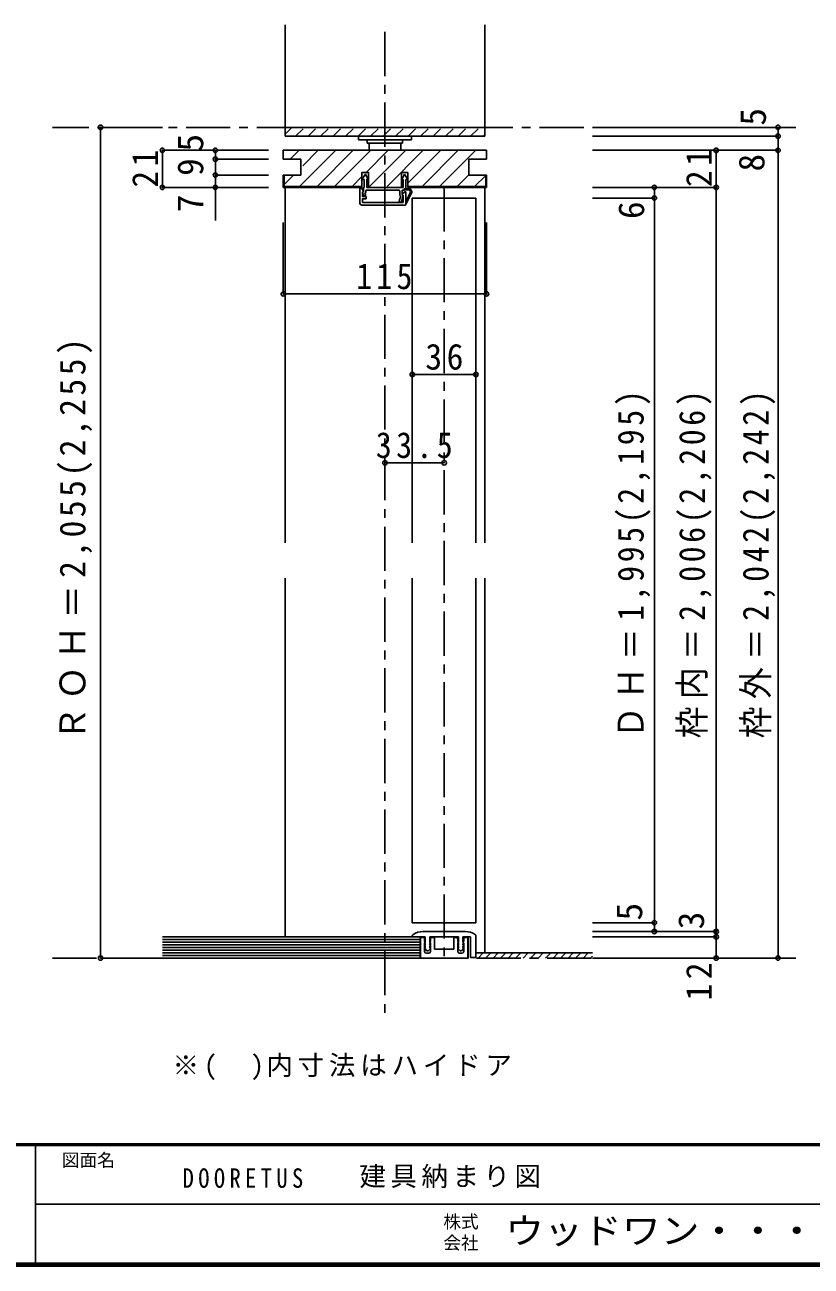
# Model space of a CAD drawing. Units: millimetres at full size, sheet at 1:5. Extents: x -973 to 977, y -718 to 696.
# Drawn here: x -4 to 441, y -701 to 2 of the extents above; entities that cross this region are included whole.
import ezdxf
from ezdxf.enums import TextEntityAlignment as Align

# ---------------------------------------------------------------- set-up
doc = ezdxf.new("R2010")
doc.units = ezdxf.units.MM
doc.header["$LTSCALE"] = 5
doc.header["$PDMODE"] = 32
doc.header["$PDSIZE"] = 2.5
doc.linetypes.add('CHAIN1', pattern=[8, 5, -1, 1, -1])
doc.linetypes.add('DASHED1', pattern=[1.8, 1.2, -0.6])
for name, color, linetype in [('0-0_補助線', 7, 'Continuous'), ('0-1_通り芯', 4, 'CHAIN1'), ('0-3_仕上げ', 7, 'Continuous'), ('0-4_枠', 3, 'Continuous'), ('0-6_扉', 6, 'Continuous'), ('0-7_金物', 7, 'Continuous'), ('0-8_戸当', 7, 'Continuous'), ('0-A_文字', 3, 'Continuous'), ('0-B_寸法', 7, 'Continuous'), ('0-C_ハッチ', 4, 'Continuous'), ('F-0_補助線', 7, 'Continuous'), ('F-1_枠', 6, 'Continuous'), ('F-A_文字', 7, 'Continuous')]:
    doc.layers.add(name, color=color, linetype=linetype)
doc.styles.add('ＭＳ ゴシック', font='')
doc.styles.get('ＭＳ ゴシック').set_extended_font_data('MS Gothic')

msp = doc.modelspace()

# ---------------------------------------------------------------- linework, layer by layer
at = {"layer": '0-0_補助線', "color": 4}
for p, q in [((73.539, -69.5), (73.539, -90.5)), ((103.539, -83.5), (103.539, -109.271)), ((141.95, -150.773), (141.95, -110.324)), ((256.95, -150.773), (256.95, -110.324)), ((141.95, -150.773), (256.95, -150.773))]:
    msp.add_line(p, q, dxfattribs=at)
at = {"layer": '0-0_補助線'}
for p in [(73.539, -69.5), (103.539, -83.5), (73.539, -90.5), (103.539, -90.5), (141.95, -150.773), (256.95, -150.773)]:
    msp.add_point(p, dxfattribs=at)
at = {"layer": '0-1_通り芯'}
for p, q in [((199.45, -2.5), (199.45, -558.742)), ((431.896, -56.5), (11.32, -56.5)), ((232.95, -90.5), (232.95, -526.5)), ((11.32, -526.5), (431.896, -526.5))]:
    msp.add_line(p, q, dxfattribs=at)
at = {"layer": '0-3_仕上げ'}
for p, q in [((142.95, 1.5), (142.95, -61.5)), ((255.95, 1.5), (255.95, -61.5)), ((142.95, -56.5), (255.95, -56.5)), ((142.95, -61.5), (255.95, -61.5)), ((73.539, -516), (219.45, -516)), ((73.539, -517.5), (219.45, -517.5)), ((73.539, -519), (219.45, -519)), ((73.539, -520.5), (219.45, -520.5)), ((73.539, -522), (219.45, -522)), ((73.539, -523.5), (219.45, -523.5)), ((73.539, -525), (219.45, -525)), ((250.95, -523.5), (316.896, -523.5))]:
    msp.add_line(p, q, dxfattribs=at)
at = {"layer": '0-3_仕上げ', "color": 2}
for p, q in [((73.539, -514.5), (219.45, -514.5)), ((219.45, -514.5), (219.45, -526.5)), ((73.539, -526.5), (219.45, -526.5))]:
    msp.add_line(p, q, dxfattribs=at)
at = {"layer": '0-4_枠'}
for p, q in [((141.95, -69.5), (141.95, -74.5)), ((256.95, -69.5), (141.95, -69.5)), ((256.95, -69.5), (256.95, -74.5)), ((151.95, -74.5), (141.95, -74.5)), ((151.95, -74.5), (151.95, -83.5)), ((246.95, -74.5), (246.95, -83.5)), ((246.95, -74.5), (256.95, -74.5)), ((151.95, -83.5), (141.95, -83.5)), ((141.95, -83.5), (141.95, -90.5)), ((212.471, -82), (208.771, -82)), ((208.771, -90.5), (208.771, -82)), ((212.471, -82), (212.471, -90.5)), ((256.95, -83.5), (246.95, -83.5)), ((256.45, -90), (256.45, -83.5)), ((256.95, -90.5), (256.95, -83.5)), ((141.95, -90.5), (186.471, -90.5)), ((208.771, -90.5), (190.171, -90.5)), ((256.45, -90), (212.471, -90)), ((256.95, -90.5), (212.471, -90.5))]:
    msp.add_line(p, q, dxfattribs=at)
at = {"layer": '0-4_枠', "color": 4}
for p, q in [((142.95, -90.5), (142.95, -291.5)), ((255.95, -90.5), (255.95, -291.5)), ((142.95, -311.5), (142.95, -514.5)), ((255.95, -311.5), (255.95, -523.5))]:
    msp.add_line(p, q, dxfattribs=at)
at = {"layer": '0-4_枠'}
for points in [[(142.45, -83.5), (142.45, -90), (186.471, -90)], [(190.171, -90.5), (190.171, -82), (186.471, -82), (186.471, -90.5)]]:
    msp.add_lwpolyline(points, dxfattribs=at)
at = {"layer": '0-6_扉'}
for p, q in [((214.95, -96.5), (214.95, -291.5)), ((214.95, -96.5), (250.95, -96.5)), ((250.95, -96.5), (250.95, -291.5)), ((214.95, -311.5), (214.95, -506.5)), ((250.95, -311.5), (250.95, -506.5)), ((250.95, -506.5), (214.95, -506.5))]:
    msp.add_line(p, q, dxfattribs=at)
at = {"layer": '0-7_金物'}
for p, q in [((184.45, -61.5), (184.45, -63.5)), ((184.45, -61.5), (214.45, -61.5)), ((214.45, -61.5), (214.45, -63.5)), ((184.45, -63.5), (214.45, -63.5)), ((189.45, -63.5), (189.45, -65.5)), ((189.45, -65.5), (209.45, -65.5)), ((190.45, -65.5), (190.45, -69.5)), ((208.45, -69.5), (208.45, -65.5)), ((209.45, -63.5), (209.45, -65.5)), ((220.95, -511.5), (244.95, -511.5)), ((214.95, -514.017), (214.95, -514.5)), ((214.95, -514.5), (222.3, -514.5)), ((219.45, -526.5), (219.45, -514.8)), ((220.9, -514.8), (219.45, -514.8)), ((219.55, -514.8), (219.55, -526.5)), ((221.9, -517.05), (221.9, -515.8)), ((221.9, -517.05), (222.108, -517.396)), ((221.9, -518.05), (222.108, -517.704)), ((221.9, -522.8), (221.9, -518.05)), ((222.093, -517.846), (222.3, -517.5)), ((222.093, -518.154), (222.3, -518.5)), ((222.093, -519.346), (222.3, -519)), ((222.093, -519.654), (222.3, -520)), ((222.3, -514.5), (222.3, -517.5)), ((222.3, -518.5), (222.3, -519)), ((224.8, -514.5), (224.8, -517.5)), ((224.8, -514.5), (241.1, -514.5)), ((225.008, -517.846), (224.8, -517.5)), ((225.008, -518.154), (224.8, -518.5)), ((224.8, -518.5), (224.8, -519)), ((225.008, -519.346), (224.8, -519)), ((225.008, -519.654), (224.8, -520)), ((225.2, -517.05), (224.993, -517.396)), ((225.2, -518.05), (224.993, -517.704)), ((225.2, -517.05), (225.2, -515.8)), ((225.2, -522.8), (225.2, -518.05)), ((226.2, -514.8), (227.55, -514.8)), ((227.55, -514.8), (227.55, -521.5)), ((239.7, -514.8), (238.35, -514.8)), ((238.35, -514.8), (238.35, -521.5)), ((240.7, -517.05), (240.7, -515.8)), ((240.7, -517.05), (240.908, -517.396)), ((240.7, -518.05), (240.908, -517.704)), ((240.7, -522.8), (240.7, -518.05)), ((240.893, -517.846), (241.1, -517.5)), ((240.893, -518.154), (241.1, -518.5)), ((240.893, -519.346), (241.1, -519)), ((240.893, -519.654), (241.1, -520)), ((241.1, -514.5), (241.1, -517.5)), ((241.1, -518.5), (241.1, -519)), ((243.6, -514.5), (243.6, -517.5)), ((243.6, -514.5), (247.95, -514.5)), ((243.808, -517.846), (243.6, -517.5)), ((243.808, -518.154), (243.6, -518.5)), ((243.6, -518.5), (243.6, -519)), ((243.808, -519.346), (243.6, -519)), ((243.808, -519.654), (243.6, -520)), ((244, -517.05), (243.793, -517.396)), ((244, -518.05), (243.793, -517.704)), ((244, -517.05), (244, -515.8)), ((244, -522.8), (244, -518.05)), ((245, -514.8), (246.45, -514.8)), ((246.35, -514.8), (246.35, -526.5)), ((246.45, -526.5), (246.45, -514.8)), ((247.95, -514.5), (247.95, -526.2)), ((250.95, -514.017), (250.95, -526.2)), ((246.45, -526.5), (219.45, -526.5)), ((222.093, -520.846), (222.3, -520.5)), ((223.184, -522.34), (222.13, -521.204)), ((222.3, -520), (222.3, -520.5)), ((224.2, -523.8), (222.9, -523.8)), ((224.97, -521.204), (223.917, -522.34)), ((224.8, -520), (224.8, -520.5)), ((225.008, -520.846), (224.8, -520.5)), ((232.45, -521.5), (227.55, -521.5)), ((232.95, -522), (232.45, -521.5)), ((232.95, -522), (233.45, -521.5)), ((238.35, -521.5), (233.45, -521.5)), ((240.893, -520.846), (241.1, -520.5)), ((241.984, -522.34), (240.93, -521.204)), ((241.1, -520), (241.1, -520.5)), ((241.7, -523.8), (243, -523.8)), ((243.77, -521.204), (242.717, -522.34)), ((243.6, -520), (243.6, -520.5)), ((243.808, -520.846), (243.6, -520.5)), ((247.95, -526.2), (250.95, -526.2))]:
    msp.add_line(p, q, dxfattribs=at)
for centre, radius, start, end in [((220.95, -521.5), 10, 90, 123.74899), ((244.95, -521.5), 10, 56.25101, 90), ((215.95, -514.017), 1, 123.74899, 180), ((220.9, -515.8), 1, 0, 90), ((222.35, -518), 0.3, 149.05366, 210.94634), ((222.35, -519.5), 0.3, 149.05366, 210.94634), ((221.85, -517.55), 0.3, 329.05368, 30.94635), ((225.25, -517.55), 0.3, 149.05365, 210.94632), ((224.75, -518), 0.3, 329.05366, 30.94634), ((224.75, -519.5), 0.3, 329.05366, 30.94634), ((226.2, -515.8), 1, 90, 180), ((239.7, -515.8), 1, 0, 90), ((241.15, -518), 0.3, 149.05366, 210.94634), ((241.15, -519.5), 0.3, 149.05366, 210.94634), ((240.65, -517.55), 0.3, 329.05368, 30.94635), ((244.05, -517.55), 0.3, 149.05365, 210.94632), ((243.55, -518), 0.3, 329.05366, 30.94634), ((243.55, -519.5), 0.3, 329.05366, 30.94634), ((245, -515.8), 1, 90, 180), ((249.95, -514.017), 1, 0, 56.25101), ((222.9, -522.8), 1, 180, 270), ((222.35, -521), 0.3, 149.05366, 222.83826), ((223.55, -522), 0.5, 222.83826, 317.16174), ((224.2, -522.8), 1, 270, 0), ((224.75, -521), 0.3, 317.16174, 30.94634), ((241.7, -522.8), 1, 180, 270), ((241.15, -521), 0.3, 149.05366, 222.83826), ((242.35, -522), 0.5, 222.83826, 317.16174), ((243, -522.8), 1, 270, 0), ((243.55, -521), 0.3, 317.16174, 30.94634)]:
    msp.add_arc(centre, radius, start, end, dxfattribs=at)
at = {"layer": '0-8_戸当'}
for p, q in [((209.071, -86), (210.571, -83)), ((210.571, -83), (212.471, -86)), ((185.321, -99.5), (185.321, -90.8)), ((185.846, -90.602), (187.296, -92.502)), ((187.621, -86), (186.471, -86)), ((187.621, -90.5), (187.621, -86)), ((209.821, -90.5), (189.121, -90.5)), ((209.071, -86), (209.821, -86)), ((209.821, -86), (209.821, -90.5)), ((210.321, -91.2), (210.321, -92)), ((211.321, -91.2), (210.321, -91.2)), ((211.321, -91.2), (211.321, -86)), ((211.321, -86), (212.471, -86)), ((212.821, -91.2), (211.321, -91.2)), ((187.071, -93), (186.821, -93)), ((186.834, -93.387), (187.307, -95.105)), ((187.121, -93), (187.371, -93)), ((188.123, -93.834), (188.435, -94.695)), ((188.571, -92.5), (188.571, -93)), ((207.321, -92), (189.071, -92)), ((208.371, -95.469), (207.553, -98.092)), ((207.821, -92.5), (207.821, -94.46)), ((209.667, -96.017), (208.889, -98.509)), ((209.221, -92), (209.221, -94.337)), ((210.321, -92), (209.221, -92)), ((210.621, -93), (209.369, -94.203)), ((209.772, -95), (209.821, -95)), ((209.821, -99), (209.821, -95)), ((212.821, -91.9), (210.321, -91.9)), ((211.321, -93), (210.621, -93)), ((211.321, -100), (211.321, -93)), ((213.805, -93.491), (211.321, -98.44)), ((214.431, -93.805), (211.321, -100)), ((186.321, -100.5), (210.821, -100.5)), ((209.821, -99), (186.821, -99))]:
    msp.add_line(p, q, dxfattribs=at)
for points in [[(189.871, -86), (188.371, -83), (186.471, -86)], [(187.621, -90.5), (187.371, -90.5), (187.371, -93)], [(189.871, -86), (189.121, -86), (189.121, -90.5)], [(186.821, -99), (186.821, -96.9), (188.821, -96.9), (188.821, -95.7), (186.821, -95.7), (186.821, -93)]]:
    msp.add_lwpolyline(points, dxfattribs=at)
for centre, radius, start, end in [((185.621, -90.8), 0.3, 41.34778, 180), ((212.821, -93), 1.8, 333.42485, 90), ((187.121, -93.3), 0.3, 90, 196.79003), ((187.071, -92.7), 0.3, 270, 41.34778), ((187.871, -94.9), 0.6, 196.79003, 270), ((187.871, -94.9), 0.6, 270, 23.33765), ((187.571, -93), 1, 303.47738, 0), ((189.071, -92.5), 0.5, 90, 180), ((207.321, -92.5), 0.5, 0, 90), ((208.221, -98.3), 0.7, 162.67017, 342.67017), ((209.021, -94.46), 1.2, 180, 237.21126), ((210.021, -94.337), 0.8, 180, 221.40962), ((209.772, -94.5), 0.5, 143.61521, 270), ((208.521, -95.66), 1.2, 342.67017, 41.40962), ((212.821, -93), 1.1, 333.42485, 90), ((186.321, -99.5), 1, 180, 270), ((210.821, -100), 0.5, 270, 0)]:
    msp.add_arc(centre, radius, start, end, dxfattribs=at)
at = {"layer": '0-B_寸法', "color": 4}
for p, q in [((38.539, -56.5), (73.539, -56.5)), ((38.539, -56.5), (38.539, -526.5)), ((421.896, -56.5), (316.896, -56.5)), ((421.896, -61.5), (316.896, -61.5)), ((421.896, -56.5), (421.896, -526.5)), ((73.539, -69.5), (133.539, -69.5)), ((103.539, -69.5), (103.539, -83.5)), ((421.896, -69.5), (316.896, -69.5)), ((386.896, -69.5), (386.896, -526.5)), ((103.539, -74.5), (133.539, -74.5)), ((103.539, -83.5), (133.539, -83.5)), ((73.539, -90.5), (133.539, -90.5)), ((386.896, -90.5), (316.896, -90.5)), ((351.896, -90.5), (351.896, -511.5)), ((351.896, -96.5), (316.896, -96.5)), ((214.95, -196.311), (250.95, -196.311)), ((199.45, -246.311), (232.95, -246.311)), ((351.896, -506.5), (316.896, -506.5)), ((386.896, -511.5), (316.896, -511.5)), ((386.896, -514.5), (316.896, -514.5)), ((38.539, -526.5), (73.539, -526.5)), ((421.896, -526.5), (316.896, -526.5))]:
    msp.add_line(p, q, dxfattribs=at)
at = {"layer": '0-B_寸法'}
for p in [(38.539, -56.5), (421.896, -56.5), (421.896, -61.5), (73.539, -69.5), (103.539, -69.5), (386.896, -69.5), (421.896, -69.5), (103.539, -74.5), (103.539, -83.5), (73.539, -90.5), (103.539, -90.5), (351.896, -90.5), (386.896, -90.5), (351.896, -96.5), (214.95, -196.311), (250.95, -196.311), (199.45, -246.311), (232.95, -246.311), (351.896, -506.5), (351.896, -511.5), (386.896, -511.5), (386.896, -514.5), (38.539, -526.5), (386.896, -526.5), (421.896, -526.5)]:
    msp.add_point(p, dxfattribs=at)
at = {"layer": '0-C_ハッチ', "linetype": 'DASHED1'}
for p, q in [((142.95, -60.394), (146.845, -56.5)), ((148.916, -61.5), (153.916, -56.5)), ((155.987, -61.5), (160.987, -56.5)), ((163.058, -61.5), (168.058, -56.5)), ((170.129, -61.5), (175.129, -56.5)), ((177.2, -61.5), (182.2, -56.5)), ((184.271, -61.5), (189.271, -56.5)), ((191.342, -61.5), (196.342, -56.5)), ((198.413, -61.5), (203.413, -56.5)), ((205.484, -61.5), (210.484, -56.5)), ((212.556, -61.5), (217.556, -56.5)), ((219.627, -61.5), (224.627, -56.5)), ((226.698, -61.5), (231.698, -56.5)), ((233.769, -61.5), (238.769, -56.5)), ((240.84, -61.5), (245.84, -56.5)), ((247.911, -61.5), (252.911, -56.5)), ((254.982, -61.5), (255.95, -60.532))]:
    msp.add_line(p, q, dxfattribs=at)
at = {"layer": '0-C_ハッチ'}
for p, q in [((145.864, -74.5), (150.864, -69.5)), ((151.163, -90), (171.663, -69.5)), ((152.95, -78.313), (161.764, -69.5)), ((161.063, -90), (181.563, -69.5)), ((170.962, -90), (191.462, -69.5)), ((188.862, -82), (201.362, -69.5)), ((190.761, -90), (211.261, -69.5)), ((200.661, -90), (221.161, -69.5)), ((212.471, -88.089), (231.06, -69.5)), ((220.46, -90), (240.96, -69.5)), ((230.359, -90), (250.859, -69.5)), ((142.45, -88.814), (147.764, -83.5)), ((240.259, -90), (246.759, -83.5)), ((250.158, -90), (256.45, -83.708)), ((180.862, -90), (186.471, -84.391)), ((252.119, -526.5), (255.119, -523.5)), ((256.361, -526.5), (259.361, -523.5)), ((260.604, -526.5), (263.604, -523.5)), ((264.847, -526.5), (267.847, -523.5)), ((269.089, -526.5), (272.089, -523.5)), ((273.332, -526.5), (276.332, -523.5)), ((277.575, -526.5), (280.575, -523.5)), ((281.817, -526.5), (284.817, -523.5)), ((286.06, -526.5), (289.06, -523.5)), ((290.302, -526.5), (293.302, -523.5)), ((294.545, -526.5), (297.545, -523.5)), ((298.788, -526.5), (301.788, -523.5)), ((303.03, -526.5), (306.03, -523.5)), ((307.273, -526.5), (310.273, -523.5)), ((311.516, -526.5), (314.516, -523.5)), ((315.758, -526.5), (316.896, -525.362))]:
    msp.add_line(p, q, dxfattribs=at)
at = {"layer": 'F-1_枠'}
for p, q in [((976.653, -631.667), (-973.347, -631.667)), ((976.653, -632.5), (-973.347, -632.5)), ((1.653, -632.5), (1.653, -699.167)), ((1.653, -665.833), (974.986, -665.834)), ((976.653, -699.167), (-973.347, -699.167)), ((976.653, -700), (-973.347, -700)), ((976.653, -700.833), (-973.347, -700.833))]:
    msp.add_line(p, q, dxfattribs=at)

# ---------------------------------------------------------------- texts
at = {"layer": '0-0_補助線', "style": 'ＭＳ ゴシック'}
msp.add_text('7', height=14.66, rotation=90, dxfattribs=at).set_placement((101.039, -104.552), align=Align.BOTTOM_LEFT)
at = {"layer": '0-0_補助線', "insert": (71.039, -90.625), "char_height": 14.66, "attachment_point": 7, "rotation": 90, "style": 'ＭＳ ゴシック'}
msp.add_mtext('\\T1.27;\\W0.95;21', dxfattribs=at)
at = {"layer": '0-0_補助線', "insert": (183.2, -148.273), "char_height": 14.66, "attachment_point": 7, "style": 'ＭＳ ゴシック'}
msp.add_mtext('\\T1.27;\\W0.9;115', dxfattribs=at)
at = {"layer": '0-A_文字', "color": 7, "insert": (79.274, -595.535), "char_height": 11, "attachment_point": 7, "style": 'ＭＳ ゴシック'}
msp.add_mtext('\\T1.18;※(\u3000)内寸法はハイドア', dxfattribs=at)
at = {"layer": '0-B_寸法', "style": 'ＭＳ ゴシック'}
for s, p in [('5', (419.396, -55.542)), ('5', (101.039, -70.204)), ('9', (101.039, -84)), ('8', (418.577, -81.485)), ('6', (350.511, -108.376)), ('5', (349.396, -505.25)), ('3', (384.396, -510.25))]:
    msp.add_text(s, height=14.66, rotation=90, dxfattribs=at).set_placement(p, align=Align.BOTTOM_LEFT)
at = {"layer": '0-B_寸法', "char_height": 14.66, "attachment_point": 7, "rotation": 90, "style": 'ＭＳ ゴシック'}
for s, insert in [('\\T1.27;\\W0.95;21', (384.396, -90.309)), ('\\T1.21;\\W0.95;ＲＯＨ＝2,055(2,255)', (33.898, -403.375)), ('\\T1.23;\\W0.9;ＤＨ＝1,995(2,195)', (349.716, -402.125)), ('\\T1.23;\\W0.9;枠内＝2,006(2,206)', (384.396, -402.125)), ('\\T1.23;\\W0.9;枠外＝2,042(2,242)', (420.41, -402.125)), ('\\T1.27;\\W0.95;12', (384.396, -550.542))]:
    msp.add_mtext(s, dxfattribs=dict(at, insert=insert))
at = {"layer": '0-B_寸法', "char_height": 14.66, "attachment_point": 7, "style": 'ＭＳ ゴシック'}
for s, insert in [('\\T1.27;\\W0.95;36', (222.325, -193.811)), ('\\T1.28;\\W0.9;33.5', (194.325, -243.811))]:
    msp.add_mtext(s, dxfattribs=dict(at, insert=insert))
at = {"layer": 'F-0_補助線', "char_height": 11, "attachment_point": 7, "style": 'ＭＳ ゴシック'}
for s, insert in [('\\T1.39;\\W0.85;DOORETUS', (84.986, -656.667)), ('\\T1.17;建具納まり図', (184.986, -656.667))]:
    msp.add_mtext(s, dxfattribs=dict(at, insert=insert))
at = {"layer": 'F-A_文字', "style": 'ＭＳ ゴシック'}
for s, p in [('図面名', (16.653, -646.667)), ('株式', (232.486, -681.5)), ('会社', (232.486, -693.5))]:
    msp.add_text(s, height=7.331, dxfattribs=at).set_placement(p, align=Align.BOTTOM_LEFT)
at = {"layer": 'F-A_文字', "style": 'ＭＳ ゴシック', "width": 1.1}
msp.add_text('ウッドワン・・・', height=14.66, dxfattribs=at).set_placement((267.486, -692.5), align=Align.BOTTOM_LEFT)

doc.saveas('drawing.dxf')
